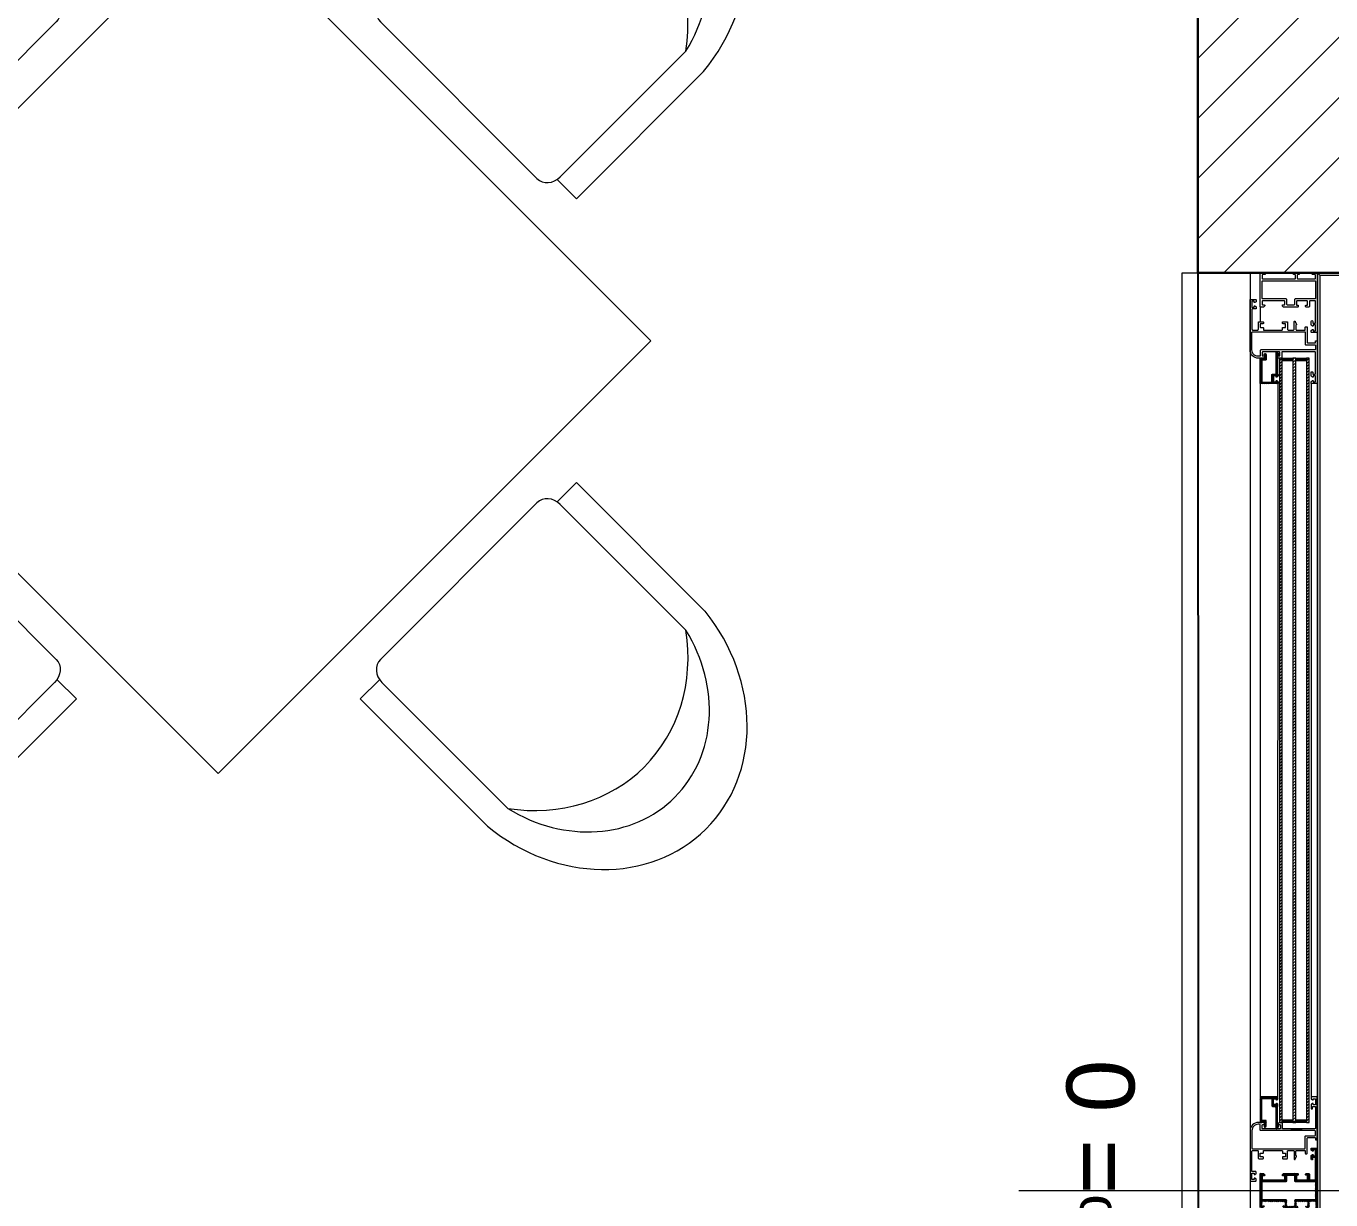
# Model space of a CAD drawing. Header units: centimetres. Extents: x 86156 to 91557, y -55119 to -48172.
# Drawn here: x 90061.4 to 90253.4, y -53918.7 to -53746.1 of the extents above; entities that cross this region are included whole.
import ezdxf

# ---------------------------------------------------------------- set-up
doc = ezdxf.new("R2010")
doc.units = ezdxf.units.CM
doc.header["$LTSCALE"] = 50
doc.header["$MEASUREMENT"] = 0
doc.layers.get('0').update_dxf_attribs({"color": 8})
for name, color, linetype, lineweight in [('BETON HACHURE', 253, 'Continuous', 13), ('MACONNERIE COUPE', 7, 'Continuous', 30), ('MACONNERIE HACHURE', 253, 'Continuous', 13), ('mobilimi', 8, 'Continuous', 9), ('WINDOWS', 21, 'Continuous', 5)]:
    doc.layers.add(name, color=color, linetype=linetype, lineweight=lineweight)
doc.layers.add('FMULT', color=150, linetype='Continuous', plot=False)
doc.styles.add('GENERATED_STYLE_1', font='arial.ttf')
pattern_1 = [(135, (-46708.70849, -43897.46996), (-0.08838834765, -0.08838834765), [])]

# ---------------------------------------------------------------- blocks, each defined once
blk = doc.blocks.new('DRITARE POS 1')
at = {"layer": 'WINDOWS'}
h = blk.add_hatch(dxfattribs=at)
h.set_pattern_fill('ANSI31', color=140, scale=2.5, angle=450)
h.set_pattern_definition([(135, (-46708.9128, -43897.46996), (-0.2209708691, -0.2209708691), [])])
h.paths.add_polyline_path([(-8.71, -124.96), (-8.71, -12.58), (-8.31, -12.58), (-8.31, -124.96)])
h.paths.add_polyline_path([(-6.71, -124.96), (-6.71, -12.58), (-6.31, -12.58), (-6.31, -124.96)])
h.paths.add_polyline_path([(-4.71, -124.96), (-4.71, -12.58), (-4.31, -12.58), (-4.31, -124.96)])
at = {"layer": 'WINDOWS', "transparency": 33554559}
h = blk.add_hatch(dxfattribs=at)
h.set_pattern_fill('ANSI31', color=140, angle=450)
h.set_pattern_definition([(135, (-46708.90849, -43880.46996), (-0.08838834765, -0.08838834765), [])])
h.paths.add_polyline_path([(-6.71, -12.58), (-8.31, -12.58), (-8.31, -12.98), (-6.71, -12.98)])
h.paths.add_polyline_path([(-4.71, -12.58), (-6.31, -12.58), (-6.31, -12.98), (-4.71, -12.98)])
h.paths.add_polyline_path([(-6.71, -124.56), (-8.31, -124.56), (-8.31, -124.96), (-6.71, -124.96)])
h.paths.add_polyline_path([(-4.71, -124.56), (-6.31, -124.56), (-6.31, -124.96), (-4.71, -124.96)])
h = blk.add_hatch(dxfattribs=at)
h.set_pattern_fill('ANSI31', color=256, angle=450)
h.set_pattern_definition([(135, (-46708.71279, -43842.46996), (-0.08838834765, -0.08838834765), [])])
h.paths.add_polyline_path([(-1.74, -12.58), (-1.74, -12.64), (-2.09, -12.64, -0.414214), (-2.15, -12.58), (-2.15, -12.21, -0.247394), (-2.13, -12.16, 1.657435), (-2.37, -12.03), (-2.37, -12.77, 0.414214), (-2.28, -12.86), (-1.81, -12.86, -0.414214), (-1.72, -12.95), (-1.72, -16, -0.414214), (-1.81, -16.09), (-3.16, -16.09, -0.414214), (-3.22, -16.03), (-3.22, -15.03, 0.414214), (-3.31, -14.93), (-3.76, -14.93, -0.414214), (-3.82, -14.88), (-3.82, -11.74, 0.737396), (-3.99, -11.69), (-4.23, -12.04, 0.603122), (-4.15, -12.19), (-4.08, -12.19, -0.414214), (-4.02, -12.25), (-4.02, -14.93), (-4.06, -14.93, 0.414214), (-4.12, -14.99), (-4.12, -15.19, 0.250765), (-4.09, -15.24), (-3.92, -15.37, 0.599022), (-3.84, -15.33), (-3.84, -15.25, -0.414214), (-3.78, -15.19), (-3.52, -15.19, -0.414214), (-3.46, -15.25), (-3.46, -16, -0.414214), (-3.52, -16.05), (-3.78, -16.05, -0.414214), (-3.84, -16), (-3.84, -15.92, 0.599022), (-3.92, -15.88), (-4.09, -16.01, 0.250765), (-4.12, -16.05), (-4.12, -16.26, 0.414214), (-4.06, -16.31), (-1.55, -16.31, 0.414214), (-1.5, -16.26), (-1.5, -12.64), (-1.5, -12.58)])
h = blk.add_hatch(dxfattribs=at)
h.set_pattern_fill('ANSI31', color=256, angle=450)
h.set_pattern_definition(pattern_1)
h.paths.add_polyline_path([(-1.49, -121.28, 0.414214), (-1.55, -121.22), (-4.06, -121.22, 0.414214), (-4.11, -121.28), (-4.11, -121.48, 0.250765), (-4.09, -121.53), (-3.92, -121.66, 0.599022), (-3.83, -121.61), (-3.83, -121.54, -0.414214), (-3.78, -121.48), (-3.51, -121.48, -0.414214), (-3.46, -121.54), (-3.46, -122.28, -0.414214), (-3.51, -122.34), (-3.78, -122.34, -0.414214), (-3.83, -122.28), (-3.83, -122.21, 0.599022), (-3.92, -122.16), (-4.09, -122.29, 0.250765), (-4.11, -122.34), (-4.11, -122.54, 0.414214), (-4.06, -122.6), (-4.02, -122.6), (-4.02, -125.29, -0.414214), (-4.07, -125.34), (-4.15, -125.34, 0.603122), (-4.23, -125.49), (-3.98, -125.85, 0.737396), (-3.81, -125.79), (-3.81, -122.66, -0.414214), (-3.76, -122.6), (-3.31, -122.6, 0.414214), (-3.22, -122.51), (-3.22, -121.5, -0.414214), (-3.16, -121.44), (-1.81, -121.44, -0.414214), (-1.72, -121.54), (-1.72, -124.58, -0.414214), (-1.81, -124.67), (-2.28, -124.67, 0.414214), (-2.37, -124.77), (-2.37, -125.5, 1.657435), (-2.12, -125.37, -0.247394), (-2.15, -125.33), (-2.15, -124.95, -0.414214), (-2.09, -124.9), (-1.74, -124.9), (-1.74, -124.95), (-1.49, -124.95), (-1.49, -124.9)])
at = {"layer": 'WINDOWS'}
h = blk.add_hatch(dxfattribs=at)
h.set_pattern_fill('ANSI31', color=256, angle=450)
h.set_pattern_definition(pattern_1)
h.paths.add_polyline_path([(-9.61, -130.17, -0.414214), (-9.56, -130.11), (-9.26, -130.11, -0.414214), (-9.2, -130.17), (-9.2, -130.38, 1), (-9, -130.38), (-9, -129.85, 0.250765), (-9.02, -129.8), (-9.19, -129.69, 0.599022), (-9.28, -129.74), (-9.28, -129.81, -0.414214), (-9.33, -129.87), (-9.59, -129.87, -0.414214), (-9.65, -129.81), (-9.65, -129.03, -0.414214), (-9.59, -128.97), (-9.33, -128.97, -0.414214), (-9.28, -129.03), (-9.28, -129.14, 0.599022), (-9.19, -129.19), (-9.02, -129.07, 0.250765), (-9, -129.03), (-9, -128.78, 0.414214), (-9.05, -128.73), (-9.84, -128.73, 0.414214), (-9.89, -128.78), (-9.89, -135), (-9.89, -141.22, 0.414214), (-9.84, -141.27), (-9.05, -141.27, 0.414214), (-9, -141.22), (-9, -140.97, 0.250765), (-9.02, -140.93), (-9.19, -140.81, 0.599022), (-9.28, -140.86), (-9.28, -140.97, -0.414214), (-9.33, -141.03), (-9.59, -141.03, -0.414214), (-9.65, -140.97), (-9.65, -140.19, -0.414214), (-9.59, -140.13), (-9.33, -140.13, -0.414214), (-9.28, -140.19), (-9.28, -140.26, 0.599022), (-9.19, -140.31), (-9.02, -140.2, 0.250765), (-9, -140.15), (-9, -139.62, 1), (-9.2, -139.62), (-9.2, -139.83, -0.414214), (-9.26, -139.89), (-9.56, -139.89, -0.414214), (-9.61, -139.83), (-9.61, -136.66, -0.414214), (-9.56, -136.61), (-8.83, -136.61, -0.414214), (-8.74, -136.7), (-8.74, -137.35, 0.414214), (-8.55, -137.54), (-8.29, -137.54, 0.198912), (-8.25, -137.52), (-8.19, -137.46, 0.198912), (-8.18, -137.42), (-8.18, -137.31, 0.414214), (-8.23, -137.26), (-8.4, -137.26, -0.414214), (-8.46, -137.2), (-8.46, -136.7, -0.414214), (-8.36, -136.61), (-6.91, -136.61, -0.414214), (-6.81, -136.7), (-6.81, -137.2, -0.414214), (-6.87, -137.26), (-7.04, -137.26, 0.414214), (-7.09, -137.31), (-7.09, -137.42, 0.198912), (-7.08, -137.46), (-7.02, -137.52, 0.198912), (-6.98, -137.54), (-4.97, -137.54, 0.198912), (-4.93, -137.52), (-4.78, -137.37, 0.198912), (-4.76, -137.33), (-4.76, -137.26, 0.414214), (-4.82, -137.2), (-5, -137.2, -0.340481), (-5.13, -137.11), (-5.13, -136.7, -0.414214), (-5.04, -136.61), (-1.87, -136.61, -0.414214), (-1.77, -136.7), (-1.77, -137.11, -0.414214), (-1.87, -137.2), (-2.09, -137.2, 0.414214), (-2.15, -137.26), (-2.15, -137.33, 0.198912), (-2.13, -137.37), (-1.98, -137.52, 0.198912), (-1.94, -137.54), (-1.55, -137.54, 0.414214), (-1.49, -137.48), (-1.49, -135), (-1.49, -132.52, 0.414214), (-1.55, -132.46), (-1.94, -132.46, 0.198912), (-1.98, -132.48), (-2.13, -132.63, 0.198912), (-2.15, -132.67), (-2.15, -132.74, 0.414214), (-2.09, -132.8), (-1.87, -132.8, -0.414214), (-1.77, -132.89), (-1.77, -133.3, -0.414214), (-1.87, -133.39), (-5.04, -133.39, -0.414214), (-5.13, -133.3), (-5.13, -132.89, -0.340481), (-5, -132.8), (-4.82, -132.8, 0.414214), (-4.76, -132.74), (-4.76, -132.67, 0.198912), (-4.78, -132.63), (-4.93, -132.48, 0.198912), (-4.97, -132.46), (-6.98, -132.46, 0.198912), (-7.02, -132.48), (-7.08, -132.54, 0.198912), (-7.09, -132.58), (-7.09, -132.69, 0.414214), (-7.04, -132.74), (-6.87, -132.74, -0.414214), (-6.81, -132.8), (-6.81, -133.3, -0.414214), (-6.91, -133.39), (-8.36, -133.39, -0.414214), (-8.46, -133.3), (-8.46, -132.8, -0.414214), (-8.4, -132.74), (-8.23, -132.74, 0.414214), (-8.18, -132.69), (-8.18, -132.58, 0.198912), (-8.19, -132.54), (-8.25, -132.48, 0.198912), (-8.29, -132.46), (-8.55, -132.46, 0.414214), (-8.74, -132.65), (-8.74, -133.3, -0.414214), (-8.83, -133.39), (-9.56, -133.39, -0.414214), (-9.61, -133.34)])
h.paths.add_polyline_path([(-9.56, -133.67), (-6.63, -133.67), (-6.53, -133.58), (-6.53, -132.83), (-6.44, -132.74), (-5.51, -132.74), (-5.41, -132.83), (-5.41, -133.58), (-5.32, -133.67), (-1.83, -133.67), (-1.77, -133.73), (-1.77, -135), (-1.77, -136.27), (-1.83, -136.33), (-5.32, -136.33), (-5.41, -136.42), (-5.41, -137.17), (-5.51, -137.26), (-6.44, -137.26), (-6.53, -137.17), (-6.53, -136.42), (-6.63, -136.33), (-9.56, -136.33), (-9.61, -136.27), (-9.61, -135), (-9.61, -133.73)], flags=16)
for p, q in [((-1.5, -4.97), (-1.5, -7.22)), ((-9.9, -8.75), (-9.9, -10.08)), ((-0.01, -11.48), (0, -126.13)), ((-9.89, -16.28), (-9.89, -121.28)), ((-9, -16.26), (-9, -121.28)), ((-4.11, -121.28), (-4.12, -16.26)), ((-1.5, -16.26), (-1.49, -121.28)), ((-5.98, -125.89), (-7.66, -125.89))]:
    blk.add_line(p, q, dxfattribs=at)
at = {"layer": 'WINDOWS', "color": 165}
blk.add_line((-61.99, -135), (34.01, -135), dxfattribs=at)
for points in [[(-9.9, 0), (-9.9, -270), (-33.9, -270), (-33.9, 0)], [(-9.9, 0), (-33.9, 0), (-33.9, -0.4), (-10.3, -0.4)], [(-10.3, -269.6), (-10.3, -0.4), (-9.9, 0), (-9.9, -270)], [(0, 0), (0, -270), (10, -270), (10, 0)]]:
    blk.add_lwpolyline(points, close=True, dxfattribs=at)
at = {"layer": 'WINDOWS'}
for points in [[(-7.08, -5), (-7.02, -5.06, 0.198912), (-6.98, -5.08), (-4.97, -5.08, 0.198912), (-4.93, -5.06), (-4.78, -4.91, 0.198912), (-4.76, -4.87), (-4.76, -4.8, 0.414214), (-4.82, -4.74), (-5.01, -4.74, -0.340481), (-5.14, -4.65), (-5.14, -4.24, -0.414214), (-5.04, -4.14), (-1.87, -4.14, -0.414214), (-1.78, -4.24), (-1.78, -4.65, -0.414214), (-1.87, -4.74), (-2.09, -4.74, 0.414214), (-2.15, -4.8), (-2.15, -4.87, 0.198912), (-2.13, -4.91), (-1.98, -5.06, 0.198912), (-1.94, -5.08), (-1.55, -5.08, 0.414214), (-1.5, -5.02), (-1.5, -0.06, 0.414214), (-1.55, 0), (-2.13, 0, 0.322823), (-2.19, -0.04), (-2.24, -0.21, 0.511918), (-2.19, -0.28), (-1.87, -0.28, -0.414214), (-1.78, -0.37), (-1.78, -0.84, -0.414214), (-1.87, -0.93), (-6.57, -0.93, -0.414214), (-6.67, -0.84), (-6.67, -0.37, -0.414214), (-6.57, -0.28), (-6.44, -0.28, 0.511918), (-6.39, -0.21), (-6.45, -0.04, 0.322823), (-6.5, 0), (-7.12, 0, 0.322823), (-7.17, -0.04), (-7.23, -0.21, 0.511918), (-7.17, -0.28), (-7.04, -0.28, -0.414214), (-6.95, -0.37), (-6.95, -0.84, -0.414214), (-7.04, -0.93), (-9.52, -0.93, -0.414214), (-9.62, -0.84), (-9.62, -0.37, -0.414214), (-9.52, -0.28), (-9.21, -0.28, 0.511918), (-9.15, -0.21), (-9.21, -0.04, 0.322823), (-9.26, 0), (-9.84, 0, 0.414214), (-9.9, -0.06), (-9.9, -8.75, 0.414214), (-9.84, -8.81), (-9.06, -8.81, 0.414214), (-9, -8.75), (-9, -8.51, 0.250765), (-9.03, -8.47), (-9.19, -8.35, 0.599022), (-9.28, -8.4), (-9.28, -8.51, -0.414214), (-9.34, -8.57), (-9.6, -8.57, -0.414214), (-9.65, -8.51), (-9.65, -7.73, -0.414214), (-9.6, -7.67), (-9.34, -7.67, -0.414214), (-9.28, -7.73), (-9.28, -7.8, 0.599022), (-9.19, -7.85), (-9.03, -7.74, 0.250765), (-9, -7.69), (-9, -7.16, 1), (-9.21, -7.16), (-9.21, -7.37, -0.414214), (-9.26, -7.43), (-9.56, -7.43, -0.414214), (-9.62, -7.37), (-9.62, -4.2, -0.414214), (-9.56, -4.14), (-8.83, -4.14, -0.414214), (-8.74, -4.24), (-8.74, -4.89, 0.414214), (-8.55, -5.08), (-8.3, -5.08, 0.198912), (-8.26, -5.06), (-8.2, -5, 0.198912), (-8.18, -4.96), (-8.18, -4.85, 0.414214), (-8.24, -4.8), (-8.4, -4.8, -0.414214), (-8.46, -4.74), (-8.46, -4.24, -0.414214), (-8.37, -4.14), (-6.91, -4.14, -0.414214), (-6.82, -4.24), (-6.82, -4.74, -0.414214), (-6.87, -4.8), (-7.04, -4.8, 0.414214), (-7.1, -4.85), (-7.1, -4.96, 0.198912)], [(0, -4.01, 0.414214), (-0.06, -3.96), (-0.84, -3.96, 0.414214), (-0.9, -4.01), (-0.9, -4.22, 0.250765), (-0.88, -4.27), (-0.71, -4.4, 0.599022), (-0.62, -4.35), (-0.62, -4.26, -0.414214), (-0.56, -4.2), (-0.3, -4.2, -0.414214), (-0.25, -4.26), (-0.25, -5.04, -0.414214), (-0.3, -5.1), (-0.56, -5.1, -0.414214), (-0.62, -5.04), (-0.62, -4.95, 0.599022), (-0.71, -4.9), (-0.88, -5.03, 0.250765), (-0.9, -5.08), (-0.9, -5.28, 0.414214), (-0.84, -5.34), (-0.34, -5.34, -0.414214), (-0.28, -5.39), (-0.28, -8.34, -0.414214), (-0.38, -8.44), (-1.12, -8.44, -0.414214), (-1.22, -8.34), (-1.22, -7.32, 0.414214), (-1.31, -7.22), (-1.87, -7.22, 0.414214), (-1.96, -7.32), (-1.96, -7.45, 0.414214), (-1.91, -7.5), (-1.55, -7.5, -0.414214), (-1.5, -7.56), (-1.5, -8.01, -0.414214), (-1.55, -8.06), (-1.91, -8.06, 0.414214), (-1.96, -8.12), (-1.96, -8.38, -0.414214), (-2.02, -8.44), (-4.71, -8.44, -0.414214), (-4.76, -8.38), (-4.76, -8.12, 0.414214), (-4.82, -8.06), (-5.17, -8.06, -0.414214), (-5.23, -8.01), (-5.23, -7.56, -0.414214), (-5.17, -7.5), (-4.82, -7.5, 0.414214), (-4.76, -7.45), (-4.76, -7.32, 0.414214), (-4.86, -7.22), (-5.42, -7.22, 0.414214), (-5.51, -7.32), (-5.51, -8.34, -0.414214), (-5.6, -8.44), (-6.39, -8.44, -0.414214), (-6.48, -8.34), (-6.48, -7.22, 0.809546), (-6.66, -7.19), (-6.85, -7.61, 0.543142), (-6.8, -7.69, -0.414214), (-6.74, -7.75), (-6.74, -8.34, -0.414214), (-6.84, -8.44), (-8.07, -8.44, -0.414214), (-8.12, -8.38), (-8.12, -8.03, 0.414214), (-8.18, -7.97), (-8.35, -7.97, 0.414214), (-8.4, -8.03), (-8.4, -10.25, -0.414214), (-8.5, -10.34), (-9.56, -10.34, -0.414214), (-9.62, -10.29), (-9.62, -10.08, 0.414214), (-9.67, -10.02), (-9.84, -10.02, 0.414214), (-9.9, -10.08), (-9.9, -16.26, 0.414214), (-9.84, -16.31), (-9.06, -16.31, 0.414214), (-9, -16.26), (-9, -16.05, 0.250765), (-9.03, -16.01), (-9.19, -15.88, 0.599022), (-9.28, -15.92), (-9.28, -16.02, -0.414214), (-9.34, -16.07), (-9.6, -16.07, -0.414214), (-9.65, -16.02), (-9.65, -15.23, -0.414214), (-9.6, -15.18), (-9.34, -15.18, -0.414214), (-9.28, -15.23), (-9.28, -15.33, 0.599022), (-9.19, -15.37), (-9.03, -15.24, 0.250765), (-9, -15.19), (-9, -14.62, 0.414214), (-9.06, -14.56), (-9.15, -14.56, 0.414214), (-9.21, -14.62), (-9.21, -14.88, -0.414214), (-9.26, -14.93), (-9.56, -14.93, -0.414214), (-9.62, -14.88), (-9.62, -11.7, -0.414214), (-9.56, -11.65), (-4.73, -11.65, -0.414214), (-4.68, -11.7), (-4.68, -12.53, 0.414214), (-4.62, -12.58), (-4.23, -12.58, 0.198912), (-4.19, -12.56), (-4.04, -12.41, 0.198912), (-4.02, -12.37), (-4.02, -12.3, 0.414214), (-4.08, -12.25), (-4.3, -12.25, -0.414214), (-4.4, -12.15), (-4.4, -11.74, -0.414214), (-4.3, -11.65), (-1.87, -11.65, -0.414214), (-1.78, -11.74), (-1.78, -12.15, -0.414214), (-1.87, -12.25), (-2.09, -12.25, 0.414214), (-2.15, -12.3), (-2.15, -12.37, 0.198912), (-2.13, -12.41), (-1.98, -12.56, 0.198912), (-1.94, -12.58), (-1.22, -12.58, 0.414214), (0, -11.37)], [(-1.5, -12.21, 0.414214), (-1.4, -12.3), (-1.18, -12.3), (-1.18, -12.3, 0.414214), (-0.28, -11.37), (-0.28, -8.77, 0.414214), (-0.34, -8.72), (-8.07, -8.72, 0.414214), (-8.12, -8.77), (-8.12, -10.53, -0.414214), (-8.22, -10.62), (-9.52, -10.62, 0.414214), (-9.62, -10.71), (-9.62, -11.27, 0.414214), (-9.52, -11.37), (-1.59, -11.37, -0.414214), (-1.5, -11.46)], [(-1.74, -12.64), (-2.09, -12.64, -0.414214), (-2.15, -12.58), (-2.15, -12.21, -0.247394), (-2.13, -12.16, 1.657435), (-2.37, -12.03), (-2.37, -12.77, 0.414214), (-2.28, -12.86), (-1.81, -12.86, -0.414214), (-1.72, -12.95), (-1.72, -16, -0.414214), (-1.81, -16.09), (-3.16, -16.09, -0.414214), (-3.22, -16.03), (-3.22, -15.03, 0.414214), (-3.31, -14.93), (-3.76, -14.93, -0.414214), (-3.82, -14.88), (-3.82, -11.74, 0.737396), (-3.99, -11.69), (-4.23, -12.04, 0.603122), (-4.15, -12.19), (-4.08, -12.19, -0.414214), (-4.02, -12.25), (-4.02, -14.93), (-4.06, -14.93, 0.414214), (-4.12, -14.99), (-4.12, -15.19, 0.250765), (-4.09, -15.24), (-3.92, -15.37, 0.599022), (-3.84, -15.33), (-3.84, -15.25, -0.414214), (-3.78, -15.19), (-3.52, -15.19, -0.414214), (-3.46, -15.25), (-3.46, -16, -0.414214), (-3.52, -16.05), (-3.78, -16.05, -0.414214), (-3.84, -16), (-3.84, -15.92, 0.599022), (-3.92, -15.88), (-4.09, -16.01, 0.250765), (-4.12, -16.05), (-4.12, -16.26, 0.414214), (-4.06, -16.31), (-1.55, -16.31, 0.414214), (-1.5, -16.26), (-1.5, -12.64), (-1.5, -12.58), (-1.74, -12.58)], [(0, -133.53, -0.414214), (-0.06, -133.58), (-0.84, -133.58, -0.414214), (-0.9, -133.53), (-0.9, -133.32, -0.250765), (-0.87, -133.27), (-0.7, -133.14, -0.599022), (-0.62, -133.19), (-0.62, -133.28, 0.414214), (-0.56, -133.34), (-0.3, -133.34, 0.414214), (-0.24, -133.28), (-0.24, -132.5, 0.414214), (-0.3, -132.44), (-0.56, -132.44, 0.414214), (-0.62, -132.5), (-0.62, -132.59, -0.599022), (-0.7, -132.64), (-0.87, -132.51, -0.250765), (-0.9, -132.46), (-0.9, -132.26, -0.414214), (-0.84, -132.2), (-0.34, -132.2, 0.414214), (-0.28, -132.14), (-0.28, -129.19, 0.414214), (-0.37, -129.1), (-1.12, -129.1, 0.414214), (-1.21, -129.19), (-1.21, -130.22, -0.414214), (-1.31, -130.31), (-1.87, -130.31, -0.414214), (-1.96, -130.22), (-1.96, -130.09, -0.414214), (-1.9, -130.03), (-1.55, -130.03, 0.414214), (-1.49, -129.98), (-1.49, -129.53, 0.414214), (-1.55, -129.47), (-1.9, -129.47, -0.414214), (-1.96, -129.42), (-1.96, -129.16, 0.414214), (-2.02, -129.1), (-4.7, -129.1, 0.414214), (-4.76, -129.16), (-4.76, -129.42, -0.414214), (-4.82, -129.47), (-5.17, -129.47, 0.414214), (-5.23, -129.53), (-5.23, -129.98, 0.414214), (-5.17, -130.03), (-4.82, -130.03, -0.414214), (-4.76, -130.09), (-4.76, -130.22, -0.414214), (-4.85, -130.31), (-5.41, -130.31, -0.414214), (-5.51, -130.22), (-5.51, -129.19, 0.414214), (-5.6, -129.1), (-6.38, -129.1, 0.414214), (-6.48, -129.19), (-6.48, -130.31, -0.809546), (-6.66, -130.35), (-6.85, -129.93, -0.543142), (-6.79, -129.85, 0.414214), (-6.74, -129.79), (-6.74, -129.19, 0.414214), (-6.83, -129.1), (-8.06, -129.1, 0.414214), (-8.12, -129.16), (-8.12, -129.51, -0.414214), (-8.18, -129.57), (-8.34, -129.57, -0.414214), (-8.4, -129.51), (-8.4, -127.29, 0.414214), (-8.49, -127.2), (-9.56, -127.2, 0.414214), (-9.61, -127.25), (-9.61, -127.46, -0.414214), (-9.67, -127.51), (-9.84, -127.51, -0.414214), (-9.89, -127.46), (-9.89, -121.28, -0.414214), (-9.84, -121.22), (-9.05, -121.22, -0.414214), (-9, -121.28), (-9, -121.49, -0.250765), (-9.02, -121.53), (-9.19, -121.66, -0.599022), (-9.28, -121.62), (-9.28, -121.52, 0.414214), (-9.33, -121.47), (-9.59, -121.47, 0.414214), (-9.65, -121.52), (-9.65, -122.31, 0.414214), (-9.59, -122.36), (-9.33, -122.36, 0.414214), (-9.28, -122.31), (-9.28, -122.21, -0.599022), (-9.19, -122.17), (-9.02, -122.3, -0.250765), (-9, -122.34), (-9, -122.92, -0.414214), (-9.05, -122.98), (-9.15, -122.98, -0.414214), (-9.2, -122.92), (-9.2, -122.66, 0.414214), (-9.26, -122.61), (-9.56, -122.61, 0.414214), (-9.61, -122.66), (-9.61, -125.83, 0.414214), (-9.56, -125.89), (-4.82, -125.89, 0.414214), (-4.76, -125.83), (-4.76, -125.01, -0.414214), (-4.71, -124.96), (-4.32, -124.96, -0.198912), (-4.28, -124.97), (-4.13, -125.13, -0.198912), (-4.11, -125.17), (-4.11, -125.24, -0.414214), (-4.17, -125.29), (-4.39, -125.29, 0.414214), (-4.48, -125.39), (-4.48, -125.8, 0.414214), (-4.39, -125.89), (-1.87, -125.89, 0.414214), (-1.77, -125.8), (-1.77, -125.39, 0.414214), (-1.87, -125.29), (-2.09, -125.29, -0.414214), (-2.15, -125.24), (-2.15, -125.17, -0.198912), (-2.13, -125.13), (-1.98, -124.97, -0.198912), (-1.94, -124.96), (-1.21, -124.96, -0.414214), (0, -126.17)], [(-1.74, -124.9), (-2.09, -124.9, 0.414214), (-2.15, -124.95), (-2.15, -125.33, 0.247394), (-2.12, -125.37, -1.657435), (-2.37, -125.5), (-2.37, -124.77, -0.414214), (-2.28, -124.67), (-1.81, -124.67, 0.414214), (-1.72, -124.58), (-1.72, -121.54, 0.414214), (-1.81, -121.44), (-3.16, -121.44, 0.414214), (-3.22, -121.5), (-3.22, -122.51, -0.414214), (-3.31, -122.6), (-3.76, -122.6, 0.414214), (-3.81, -122.66), (-3.81, -125.79, -0.737396), (-3.98, -125.85), (-4.23, -125.49, -0.603122), (-4.15, -125.34), (-4.07, -125.34, 0.414214), (-4.02, -125.29), (-4.02, -122.6), (-4.06, -122.6, -0.414214), (-4.11, -122.54), (-4.11, -122.34, -0.250765), (-4.09, -122.29), (-3.92, -122.16, -0.599022), (-3.83, -122.21), (-3.83, -122.28, 0.414214), (-3.78, -122.34), (-3.51, -122.34, 0.414214), (-3.46, -122.28), (-3.46, -121.54, 0.414214), (-3.51, -121.48), (-3.78, -121.48, 0.414214), (-3.83, -121.54), (-3.83, -121.61, -0.599022), (-3.92, -121.66), (-4.09, -121.53, -0.250765), (-4.11, -121.48), (-4.11, -121.28, -0.414214), (-4.06, -121.22), (-1.55, -121.22, -0.414214), (-1.49, -121.28), (-1.49, -124.9), (-1.49, -124.95), (-1.74, -124.95)], [(-1.49, -125.33, -0.414214), (-1.4, -125.24), (-1.18, -125.24), (-1.18, -125.24, -0.414214), (-0.28, -126.17), (-0.28, -128.77, -0.414214), (-0.34, -128.82), (-8.06, -128.82, -0.414214), (-8.12, -128.77), (-8.12, -127.01, 0.414214), (-8.21, -126.92), (-9.52, -126.92, -0.414214), (-9.61, -126.82), (-9.61, -126.26, -0.414214), (-9.52, -126.17), (-1.59, -126.17, 0.414214), (-1.49, -126.08)]]:
    blk.add_lwpolyline(points, format="xyb", close=True, dxfattribs=at)
for points in [[(-9.9, -270), (-9.9, 0), (0, 0), (0, -270)], [(-1.78, -1.27), (-1.83, -1.21), (-9.56, -1.21), (-9.62, -1.27), (-9.62, -3.81), (-9.56, -3.86), (-6.63, -3.86), (-6.54, -3.96), (-6.54, -4.7), (-6.44, -4.8), (-5.51, -4.8), (-5.42, -4.7), (-5.42, -3.96), (-5.32, -3.86), (-1.83, -3.86), (-1.78, -3.81)]]:
    blk.add_lwpolyline(points, close=True, dxfattribs=at)
at = {"layer": 'WINDOWS', "color": 140}
for points in [[(-8.71, -124.96), (-8.71, -12.58), (-8.31, -12.58), (-8.31, -124.96)], [(-6.71, -12.58), (-8.31, -12.58), (-8.31, -12.98), (-6.71, -12.98)], [(-6.71, -124.96), (-6.71, -12.58), (-6.31, -12.58), (-6.31, -124.96)], [(-4.71, -12.58), (-6.31, -12.58), (-6.31, -12.98), (-4.71, -12.98)], [(-4.71, -124.96), (-4.71, -12.58), (-4.31, -12.58), (-4.31, -124.96)], [(-6.71, -124.56), (-8.31, -124.56), (-8.31, -124.96), (-6.71, -124.96)], [(-4.71, -124.56), (-6.31, -124.56), (-6.31, -124.96), (-4.71, -124.96)]]:
    blk.add_lwpolyline(points, close=True, dxfattribs=at)
at = {"layer": 'WINDOWS'}
blk.add_lwpolyline([(-1.49, -137.48), (-1.49, -135), (-1.49, -132.52, 0.414214), (-1.55, -132.46), (-1.94, -132.46, 0.198912), (-1.98, -132.48), (-2.13, -132.63, 0.198912), (-2.15, -132.67), (-2.15, -132.74, 0.414214), (-2.09, -132.8), (-1.87, -132.8, -0.414214), (-1.77, -132.89), (-1.77, -133.3, -0.414214), (-1.87, -133.39), (-5.04, -133.39, -0.414214), (-5.13, -133.3), (-5.13, -132.89, -0.340481), (-5, -132.8), (-4.82, -132.8, 0.414214), (-4.76, -132.74), (-4.76, -132.67, 0.198912), (-4.78, -132.63), (-4.93, -132.48, 0.198912), (-4.97, -132.46), (-6.98, -132.46, 0.198912), (-7.02, -132.48), (-7.08, -132.54, 0.198912), (-7.09, -132.58), (-7.09, -132.69, 0.414214), (-7.04, -132.74), (-6.87, -132.74, -0.414214), (-6.81, -132.8), (-6.81, -133.3, -0.414214), (-6.91, -133.39), (-8.36, -133.39, -0.414214), (-8.46, -133.3), (-8.46, -132.8, -0.414214), (-8.4, -132.74), (-8.23, -132.74, 0.414214), (-8.18, -132.69), (-8.18, -132.58, 0.198912), (-8.19, -132.54), (-8.25, -132.48, 0.198912), (-8.29, -132.46), (-8.55, -132.46, 0.414214), (-8.74, -132.65), (-8.74, -133.3, -0.414214), (-8.83, -133.39), (-9.56, -133.39, -0.414214), (-9.61, -133.34), (-9.61, -130.17, -0.414214), (-9.56, -130.11), (-9.26, -130.11, -0.414214), (-9.2, -130.17), (-9.2, -130.38, 1), (-9, -130.38), (-9, -129.85, 0.250765), (-9.02, -129.8), (-9.19, -129.69, 0.599022), (-9.28, -129.74), (-9.28, -129.81, -0.414214), (-9.33, -129.87), (-9.59, -129.87, -0.414214), (-9.65, -129.81), (-9.65, -129.03, -0.414214), (-9.59, -128.97), (-9.33, -128.97, -0.414214), (-9.28, -129.03), (-9.28, -129.14, 0.599022), (-9.19, -129.19), (-9.02, -129.07, 0.250765), (-9, -129.03), (-9, -128.78, 0.414214), (-9.05, -128.73), (-9.84, -128.73, 0.414214), (-9.89, -128.78), (-9.89, -135), (-9.89, -141.22, 0.414214)], format="xyb", dxfattribs=at)
blk.add_lwpolyline([(-5.41, -136.42), (-5.32, -136.33), (-1.83, -136.33), (-1.77, -136.27), (-1.77, -135), (-1.77, -133.73), (-1.83, -133.67), (-5.32, -133.67), (-5.41, -133.58), (-5.41, -132.83), (-5.51, -132.74), (-6.44, -132.74), (-6.53, -132.83), (-6.53, -133.58), (-6.63, -133.67), (-9.56, -133.67), (-9.61, -133.73), (-9.61, -135), (-9.61, -136.27), (-9.56, -136.33), (-6.63, -136.33), (-6.53, -136.42)], dxfattribs=at)
at = {"layer": 'WINDOWS', "color": 165, "insert": (27.15, -161.16), "char_height": 10, "attachment_point": 7, "rotation": 90, "style": 'GENERATED_STYLE_1'}
blk.add_mtext('\\A1;\\pt0;P{\\H0.6x;neto}= 0', dxfattribs=at)
blk = doc.blocks.new('1111')
at = {"layer": 'mobilimi'}
for p, q in [((7498090.66, 4737224.66), (7498067.1, 4737224.66)), ((7498090.66, 4737221.1), (7498090.66, 4737224.66)), ((7498090.15, 4737221.13), (7498066.85, 4737221.13)), ((7498092.44, 4737190.14), (7498092.44, 4737219.13)), ((7498090.15, 4737188.14), (7498066.85, 4737188.14)), ((7498090.66, 4737184.61), (7498090.66, 4737188.14)), ((7498090.66, 4737184.61), (7498066.85, 4737184.61))]:
    blk.add_line(p, q, dxfattribs=at)
for centre, major_axis, start_param, end_param in [((7498069.68, 4737204.62), (-23.08, 0), -1.458692, 1.447759), ((7498071.99, 4737204.63), (-19.57, 0), -1.304651, 1.304651), ((7498082.73, 4737204.63), (24.67, 0), 2.270248, 4.012938), ((7498090.15, 4737219.13), (-2.29, 0), 3.141593, 4.712389), ((7498090.15, 4737190.14), (2.29, 0), 4.712389, 6.283185)]:
    blk.add_ellipse(centre, major_axis=major_axis, ratio=0.87377, start_param=start_param, end_param=end_param, dxfattribs=at)
blk = doc.blocks.new('*U393')
at = {"layer": 'mobilimi'}
blk.add_lwpolyline([(-63.64, 0), (0, -63.64), (63.64, 0), (0, 63.64)], close=True, dxfattribs=at)
at = {"layer": 'mobilimi', "yscale": 1.123327195006823, "zscale": 1.123327195006823}
for p, xscale, rotation in [((-2193042.44, 9718682.04), -1.123327195006823, 134.9999999999999), ((9718682.04, 2193042.44), -1.123327195006823, 44.99999999999984), ((-2193042.44, -9718682.04), 1.123327195006823, 45.00000000000001), ((9718682.04, -2193042.44), 1.123327195006823, 135)]:
    blk.add_blockref('1111', p, dxfattribs=dict(at, xscale=xscale, rotation=rotation))
blk = doc.blocks.new('*U394')
at = {"layer": 'mobilimi', "color": 0, "linetype": 'ByBlock', "lineweight": -2, "transparency": 16777216}
blk.add_blockref('*U393', (0, 1610), dxfattribs=at)

msp = doc.modelspace()

# ---------------------------------------------------------------- hatches: boundary and pattern name
at = {"layer": 'BETON HACHURE', "ltscale": 0.5, "transparency": 33554559}
h = msp.add_hatch(color=256, dxfattribs=at)
h.dxf.hatch_style = 1
h.paths.add_polyline_path([(89857.95, -49968.55), (89601.54, -49712.14), (89017.58, -49863.16), (88999.75, -49863.16), (88314.75, -49713.17), (88293.27, -49713.16), (87031.8, -49846.89), (86857.57, -50021.45), (86757.23, -51272.48), (86839.4, -52045.38), (86669.47, -52571.17), (86746.67, -53900.72), (86983.5, -54130.12), (88279.55, -54131.55), (88279.55, -54261.56), (89504.55, -54261.56), (89504.55, -54401.56), (90492.95, -54401.56), (90492.95, -51921.06), (89857.95, -51772.6)])
h.paths.add_polyline_path([(89837.95, -51788.46), (90472.95, -51936.92), (90472.95, -54381.56), (89524.55, -54381.56), (89524.55, -54241.56), (88299.55, -54241.56), (88299.55, -54111.57), (86991.6, -54110.13), (86766.18, -53891.78), (86689.65, -52573.76), (86859.73, -52047.49), (86777.31, -51272.22), (86876.91, -50030.38), (87040.95, -49866.03), (88294.32, -49733.16), (88312.58, -49733.17), (88997.58, -49883.16), (89020.13, -49883.16), (89595.48, -49734.36), (89837.95, -49976.84)], flags=16)
at = {"layer": 'MACONNERIE HACHURE'}
h = msp.add_hatch(dxfattribs=at)
h.set_pattern_fill('ANSI31', color=256, scale=50, style=0)
h.paths.add_polyline_path([(87758.76, -52955.37), (87778.76, -52955.37), (87778.76, -52947.37), (87758.76, -52947.37)])
h.paths.add_polyline_path([(88286.04, -52214.87), (88333.76, -52214.87), (88333.76, -52217.37), (88286.04, -52217.37)])
h.paths.add_polyline_path([(88508.76, -52214.87), (88511.26, -52214.87), (88511.26, -52217.37), (88508.76, -52217.37)], flags=17)
h.paths.add_polyline_path([(88732.51, -52214.87), (88735.01, -52214.87), (88735.01, -52217.37), (88732.51, -52217.37)], flags=17)
h.paths.add_polyline_path([(89529.77, -52445.36), (89529.77, -52457.35), (89443.76, -52457.37), (89443.76, -52445.36)])
h.paths.add_polyline_path([(89053.75, -52176.06), (89123.76, -52176.06), (89123.76, -52181.06), (89053.75, -52181.06)])
h.paths.add_polyline_path([(89053.75, -52241.87), (89123.76, -52241.87), (89123.76, -52246.87), (89053.75, -52246.87)])
h.paths.add_polyline_path([(89053.75, -52321.87), (89123.76, -52321.87), (89123.76, -52326.87), (89053.75, -52326.87)], flags=17)
h.paths.add_polyline_path([(88422.51, -52214.87), (88422.51, -52217.37), (88428.76, -52217.37), (88428.76, -52214.87), (88425.01, -52214.87), (88425.01, -52082.37), (88422.51, -52082.37)], flags=17)
h.paths.add_polyline_path([(88425.01, -52217.37), (88420.01, -52217.37), (88420.01, -52214.87), (88422.51, -52214.87), (88422.51, -52082.37), (88425.01, -52082.37)], flags=17)
h.paths.add_polyline_path([(88333.76, -52214.87), (88333.76, -52217.37), (88340.01, -52217.37), (88340.01, -52214.87), (88336.26, -52214.87), (88336.26, -52082.37), (88333.76, -52082.37)], flags=16)
h.paths.add_polyline_path([(88336.26, -52217.37), (88331.26, -52217.37), (88331.26, -52214.87), (88333.76, -52214.87), (88333.76, -52082.37), (88336.26, -52082.37)])
h.paths.add_polyline_path([(88821.26, -52214.87), (88821.26, -52217.37), (88815.01, -52217.37), (88815.01, -52214.87), (88818.76, -52214.87), (88818.76, -52082.37), (88821.26, -52082.37)], flags=17)
h.paths.add_polyline_path([(88818.76, -52217.37), (88823.76, -52217.37), (88823.76, -52214.87), (88821.26, -52214.87), (88821.26, -52082.37), (88818.76, -52082.37)], flags=17)
h.paths.add_polyline_path([(88910.01, -52214.87), (88910.01, -52217.37), (88903.76, -52217.37), (88903.76, -52214.87), (88907.51, -52214.87), (88907.51, -52082.37), (88910.01, -52082.37)], flags=17)
h.paths.add_polyline_path([(88998.76, -52214.87), (88998.76, -52217.37), (88992.51, -52217.37), (88992.51, -52214.87), (88996.26, -52214.87), (88996.26, -52082.37), (88998.76, -52082.37)], flags=17)
h.paths.add_polyline_path([(88907.51, -52217.37), (88912.51, -52217.37), (88912.51, -52214.87), (88910.01, -52214.87), (88910.01, -52082.37), (88907.51, -52082.37)], flags=17)
h.paths.add_polyline_path([(88017.09, -52412.37), (87993.76, -52412.37), (87993.76, -52392.37), (88017.09, -52392.37)])
h.paths.add_polyline_path([(88183.76, -52412.37), (88143.76, -52412.37), (88143.76, -52392.37), (88183.76, -52392.37)])
h.paths.add_polyline_path([(87802.09, -52412.37), (87778.76, -52412.37), (87778.76, -52392.37), (87802.09, -52392.37)])
h.paths.add_polyline_path([(87968.76, -52412.37), (87928.76, -52412.37), (87928.76, -52392.37), (87968.76, -52392.37)])
h.paths.add_polyline_path([(87758.76, -52562.37), (87778.76, -52562.37), (87778.76, -52412.37), (87758.76, -52412.37)])
h.paths.add_polyline_path([(87758.76, -52797.37), (87778.76, -52797.37), (87778.76, -52742.37), (87758.76, -52742.37)])
h.paths.add_polyline_path([(87758.76, -53222.37), (87778.76, -53222.37), (87778.76, -53135.37), (87758.76, -53135.37)])
h.paths.add_polyline_path([(87778.76, -53342.49), (88183.76, -53342.49), (88183.76, -53323.37), (87778.76, -53323.37)])
h.paths.add_polyline_path([(88183.76, -53323.37), (88203.76, -53323.37), (88203.76, -52847.37), (88183.76, -52847.37)])
h.paths.add_polyline_path([(88298.76, -52797.37), (88318.76, -52797.37), (88318.76, -52742.37), (88298.76, -52742.37)])
h.paths.add_polyline_path([(88203.76, -52412.37), (88203.76, -52439.04), (88261.26, -52439.04), (88261.26, -52404.04), (88203.76, -52404.04), (88203.76, -52394.04), (88271.26, -52394.04), (88271.26, -52439.04), (88511.26, -52439.04), (88511.26, -52429.04), (88523.26, -52429.04), (88523.26, -52459.04), (88318.76, -52459.04), (88318.76, -52562.37), (88298.76, -52562.37), (88298.76, -52459.04), (88183.76, -52459.04), (88183.76, -52412.37)])
h.paths.add_polyline_path([(88333.76, -52057.37), (88333.76, -52082.37), (88511.26, -52082.37), (88511.26, -52338.82), (88523.26, -52338.82), (88523.26, -52328.82), (88531.26, -52328.82), (88531.26, -52316.82), (88523.26, -52316.82), (88523.58, -52082.16), (88720.51, -52082.37), (88720.51, -52317.04), (88631.26, -52317.04), (88631.26, -52329.04), (88720.51, -52329.04), (88720.51, -52347.05), (88732.51, -52347.05), (88732.51, -52082.37), (88998.76, -52082.37), (88998.76, -52057.37)])
h.paths.add_polyline_path([(89123.76, -52321.87), (89093.76, -52321.87), (89093.76, -52439.04), (88732.51, -52439.04), (88732.51, -52429.04), (88720.51, -52429.04), (88720.51, -52459.04), (89123.76, -52459.04), (89123.76, -52439.04), (89098.76, -52439.04), (89098.76, -52421.87), (89123.76, -52421.87), (89123.76, -52416.87), (89098.76, -52416.87), (89098.76, -52381.87), (89123.76, -52381.87), (89123.76, -52361.87), (89098.76, -52361.87), (89098.76, -52326.87), (89123.76, -52326.87)])
h.paths.add_polyline_path([(89418.76, -52612.37), (89258.76, -52612.37), (89258.76, -52632.37), (89443.76, -52632.37), (89443.76, -52562.37), (89418.76, -52562.37)])
h.paths.add_polyline_path([(89148.76, -52573.37), (89148.76, -52612.37), (89158.76, -52612.37), (89158.76, -52632.37), (89123.76, -52632.37), (89123.76, -52573.37)])
h.paths.add_polyline_path([(89033.76, -52540.37), (89033.76, -52797.37), (89053.76, -52797.37), (89053.76, -52552.37), (89123.76, -52552.37), (89123.76, -52540.37)])
h.paths.add_polyline_path([(89753.76, -53120.37), (89650.76, -53120.37), (89650.76, -53132.37), (90131.82, -53132.37), (90131.82, -53112.37), (89773.76, -53112.37), (89773.76, -52714.37), (89753.76, -52714.37), (89753.76, -52797.37), (89650.76, -52797.37), (89650.76, -52807.37), (89753.76, -52807.37)])
h.paths.add_polyline_path([(89558.76, -53132.37), (89548.76, -53132.37), (89548.76, -53120.37), (89558.76, -53120.37)])
h.paths.add_polyline_path([(89548.76, -52807.37), (89558.76, -52807.37), (89558.76, -52797.37), (89548.76, -52797.37)])
h.paths.add_polyline_path([(89513.76, -52777.38), (89533.76, -52777.38), (89533.76, -52797.37), (89513.76, -52797.37)])
h.paths.add_polyline_path([(89621.76, -52365.37), (89633.76, -52365.37), (89633.76, -52292.38), (89621.76, -52292.38)], flags=17)
h.paths.add_polyline_path([(89444.26, -52540.37), (89444.26, -52552.37), (89513.76, -52552.37), (89513.76, -52687.37), (89533.76, -52687.37), (89533.76, -52552.37), (89633.76, -52552.37), (89633.76, -52435.37), (89621.76, -52435.37), (89621.76, -52445.36), (89611.76, -52445.36), (89611.76, -52457.36), (89621.76, -52457.36), (89621.76, -52540.37)])
h.paths.add_polyline_path([(90013.76, -52057.37), (90013.76, -52082.37), (89943.76, -52082.37), (89943.76, -52312.37), (89773.76, -52312.37), (89773.76, -52622.37), (89753.76, -52622.37), (89753.76, -52292.37), (89923.76, -52292.37), (89923.76, -52082.37), (89568.76, -52082.37), (89568.76, -52057.37)])
h.paths.add_polyline_path([(90233.76, -52424.26), (90233.76, -52502.37), (90358.76, -52502.37), (90358.76, -52567.37), (90383.76, -52567.37), (90383.76, -52477.37), (90258.76, -52477.37), (90258.76, -52424.26)])
h.paths.add_polyline_path([(90233.76, -53062.37), (90233.81, -53112.37), (90223.82, -53112.37), (90223.82, -53132.37), (90233.83, -53132.37), (90233.87, -53182.37), (90258.76, -53182.37), (90258.76, -53132.37), (90383.76, -53132.37), (90383.76, -53112.37), (90258.76, -53112.37), (90258.76, -53062.37)])
h.paths.add_polyline_path([(89103.59, -52902.37), (89053.76, -52902.37), (89053.76, -52942.37), (89103.59, -52942.37)])
h.paths.add_polyline_path([(89263.76, -52902.37), (89223.76, -52902.37), (89223.76, -52942.37), (89263.76, -52942.37)])
h.paths.add_polyline_path([(88553.76, -54162.37), (88653.76, -54162.37), (88653.76, -54187.37), (88553.76, -54187.37)])
h.paths.add_polyline_path([(88333.76, -54052.37), (88308.76, -54052.37), (88308.76, -54072.37), (88333.76, -54072.37)])
h.paths.add_polyline_path([(88208.76, -53742.37), (88208.76, -53677.37), (88183.76, -53677.37), (88183.76, -53767.37), (88308.76, -53767.37), (88308.76, -53782.37), (88333.76, -53782.37), (88333.76, -53742.37)])
h.paths.add_polyline_path([(89028.76, -53932.37), (89028.76, -54072.37), (89053.76, -54072.37), (89053.76, -53957.37), (89071.26, -53957.37), (89071.26, -53932.37)])
h.paths.add_polyline_path([(88333.76, -54122.37), (88333.76, -54162.37), (88373.76, -54162.37), (88373.76, -54187.37), (88308.76, -54187.37), (88308.76, -54122.37)])
h.paths.add_polyline_path([(88893.76, -54162.37), (88833.76, -54162.37), (88833.76, -54187.37), (88918.76, -54187.37), (88918.76, -54122.37), (88918.76, -54122.37), (88903.76, -54122.37), (88903.76, -54072.37), (88893.76, -54072.37)])
h.paths.add_polyline_path([(88208.76, -53447.37), (88183.76, -53447.37), (88183.76, -53497.37), (88208.76, -53497.37)])
h.paths.add_polyline_path([(89463.92, -52902.37), (89513.76, -52902.37), (89513.76, -52942.37), (89463.92, -52942.37)])
h.paths.add_polyline_path([(89303.76, -52902.37), (89343.76, -52902.37), (89343.76, -52942.37), (89303.76, -52942.37)])
h.paths.add_polyline_path([(90013.76, -54162.37), (89913.76, -54162.37), (89913.76, -54187.37), (90013.76, -54187.37)])
h.paths.add_polyline_path([(90233.76, -54052.37), (90258.76, -54052.37), (90258.76, -54072.37), (90233.76, -54072.37)])
h.paths.add_polyline_path([(89251.26, -53932.37), (89251.26, -53957.37), (89268.76, -53957.37), (89268.76, -54122.37), (89298.76, -54122.37), (89298.76, -53957.37), (89316.37, -53957.37), (89316.37, -53932.37)])
h.paths.add_polyline_path([(90358.76, -53742.37), (90358.76, -53677.37), (90383.76, -53677.37), (90383.76, -53767.37), (90258.76, -53767.37), (90258.76, -53782.37), (90233.76, -53782.37), (90233.76, -53742.37)])
h.paths.add_polyline_path([(89538.76, -53932.37), (89538.76, -54072.37), (89513.76, -54072.37), (89513.76, -53957.37), (89496.26, -53957.37), (89496.26, -53932.37)])
h.paths.add_polyline_path([(90233.76, -54122.37), (90233.76, -54162.37), (90193.76, -54162.37), (90193.76, -54187.37), (90258.76, -54187.37), (90258.76, -54122.37)])
h.paths.add_polyline_path([(89673.76, -54162.37), (89733.76, -54162.37), (89733.76, -54187.37), (89648.76, -54187.37), (89648.76, -54122.37), (89648.76, -54122.37), (89663.76, -54122.37), (89663.76, -54072.37), (89673.76, -54072.37)])
h.paths.add_polyline_path([(90358.76, -52797.37), (90383.76, -52797.37), (90383.76, -52747.37), (90358.76, -52747.37)])
h.paths.add_polyline_path([(90358.76, -53447.37), (90383.76, -53447.37), (90383.76, -53497.37), (90358.76, -53497.37)])
h.paths.add_polyline_path([(90233.76, -52847.37), (90258.76, -52847.37), (90258.76, -52902.26), (90233.76, -52902.26)])
h.paths.add_polyline_path([(90233.76, -53397.37), (90258.76, -53397.37), (90258.76, -53342.49), (90233.76, -53342.49)])
h.paths.add_polyline_path([(90193.76, -52082.36), (90233.76, -52082.36), (90233.76, -52057.36), (90193.76, -52057.36)])
h.paths.add_polyline_path([(90233.76, -52154.25), (90258.76, -52154.25), (90258.76, -52107.36), (90233.76, -52107.36)])
h.paths.add_polyline_path([(89298.76, -52082.36), (89148.76, -52082.36), (89148.76, -52057.36), (89298.76, -52057.36)])
h.paths.add_polyline_path([(89418.76, -52082.36), (89398.76, -52082.36), (89398.76, -52057.36), (89418.76, -52057.36)])
at = {"layer": 'WINDOWS'}
h = msp.add_hatch(color=140, dxfattribs=at)
h.dxf.hatch_style = 1
h.paths.add_polyline_path([(89018.83, -49872.96), (88998.69, -49872.96), (88313.69, -49722.97), (88293.78, -49722.96), (87036.29, -49856.27), (86867.05, -50025.82), (86767.07, -51272.35), (86849.36, -52046.42), (86679.36, -52572.44), (86756.23, -53896.34), (86987.47, -54120.32), (88289.35, -54121.76), (88289.35, -54251.76), (89514.35, -54251.76), (89514.35, -54391.76), (90483.15, -54391.76), (90483.15, -51928.83), (89848.15, -51780.37), (89848.15, -49972.61), (89598.57, -49723.03)])
h.paths.add_polyline_path([(89597.96, -49725.25), (89846.15, -49973.44), (89846.15, -51781.96), (90481.15, -51930.42), (90481.15, -54389.76), (89516.35, -54389.76), (89516.35, -54249.76), (88291.35, -54249.76), (88291.35, -54119.77), (86988.28, -54118.32), (86758.18, -53895.45), (86681.38, -52572.7), (86851.4, -52046.63), (86769.08, -51272.33), (86868.98, -50026.72), (87037.2, -49858.18), (88293.89, -49724.96), (88313.47, -49724.97), (88998.47, -49874.96), (89019.08, -49874.96)], flags=16)

# ---------------------------------------------------------------- linework, layer by layer
at = {"layer": 'FMULT', "ltscale": 0.5}
msp.add_lwpolyline([(89033.76, -52540.36), (89033.76, -52797.36), (89018.76, -52797.37), (89018.76, -53272.36), (89548.76, -53272.36), (89548.76, -53447.37), (90358.76, -53447.37), (90358.76, -53742.36), (90233.76, -53742.36), (90233.87, -54162.48), (89673.76, -54162.48), (89673.76, -54072.37), (89538.76, -54072.37), (89538.76, -53932.36), (89028.76, -53932.36), (89028.76, -54072.36), (88893.76, -54072.37), (88893.76, -54162.36), (88333.76, -54162.36)], dxfattribs=at)
at = {"layer": 'MACONNERIE COUPE'}
msp.add_lwpolyline([(90358.76, -53742.36), (90358.76, -53677.36), (90383.76, -53677.36), (90383.76, -53767.36), (90258.76, -53767.36), (90258.76, -53782.36), (90233.76, -53782.36), (90233.76, -53742.36)], close=True, dxfattribs=at)

# ---------------------------------------------------------------- block references
at = {"lineweight": 5, "xscale": -1}
msp.add_blockref('DRITARE POS 1', (90241.46, -53782.36), dxfattribs=at)
at = {"layer": 'mobilimi', "xscale": -1, "rotation": 270.0000000000005}
msp.add_blockref('*U394', (88479.69, -53792.36), dxfattribs=at)

doc.saveas('drawing.dxf')
